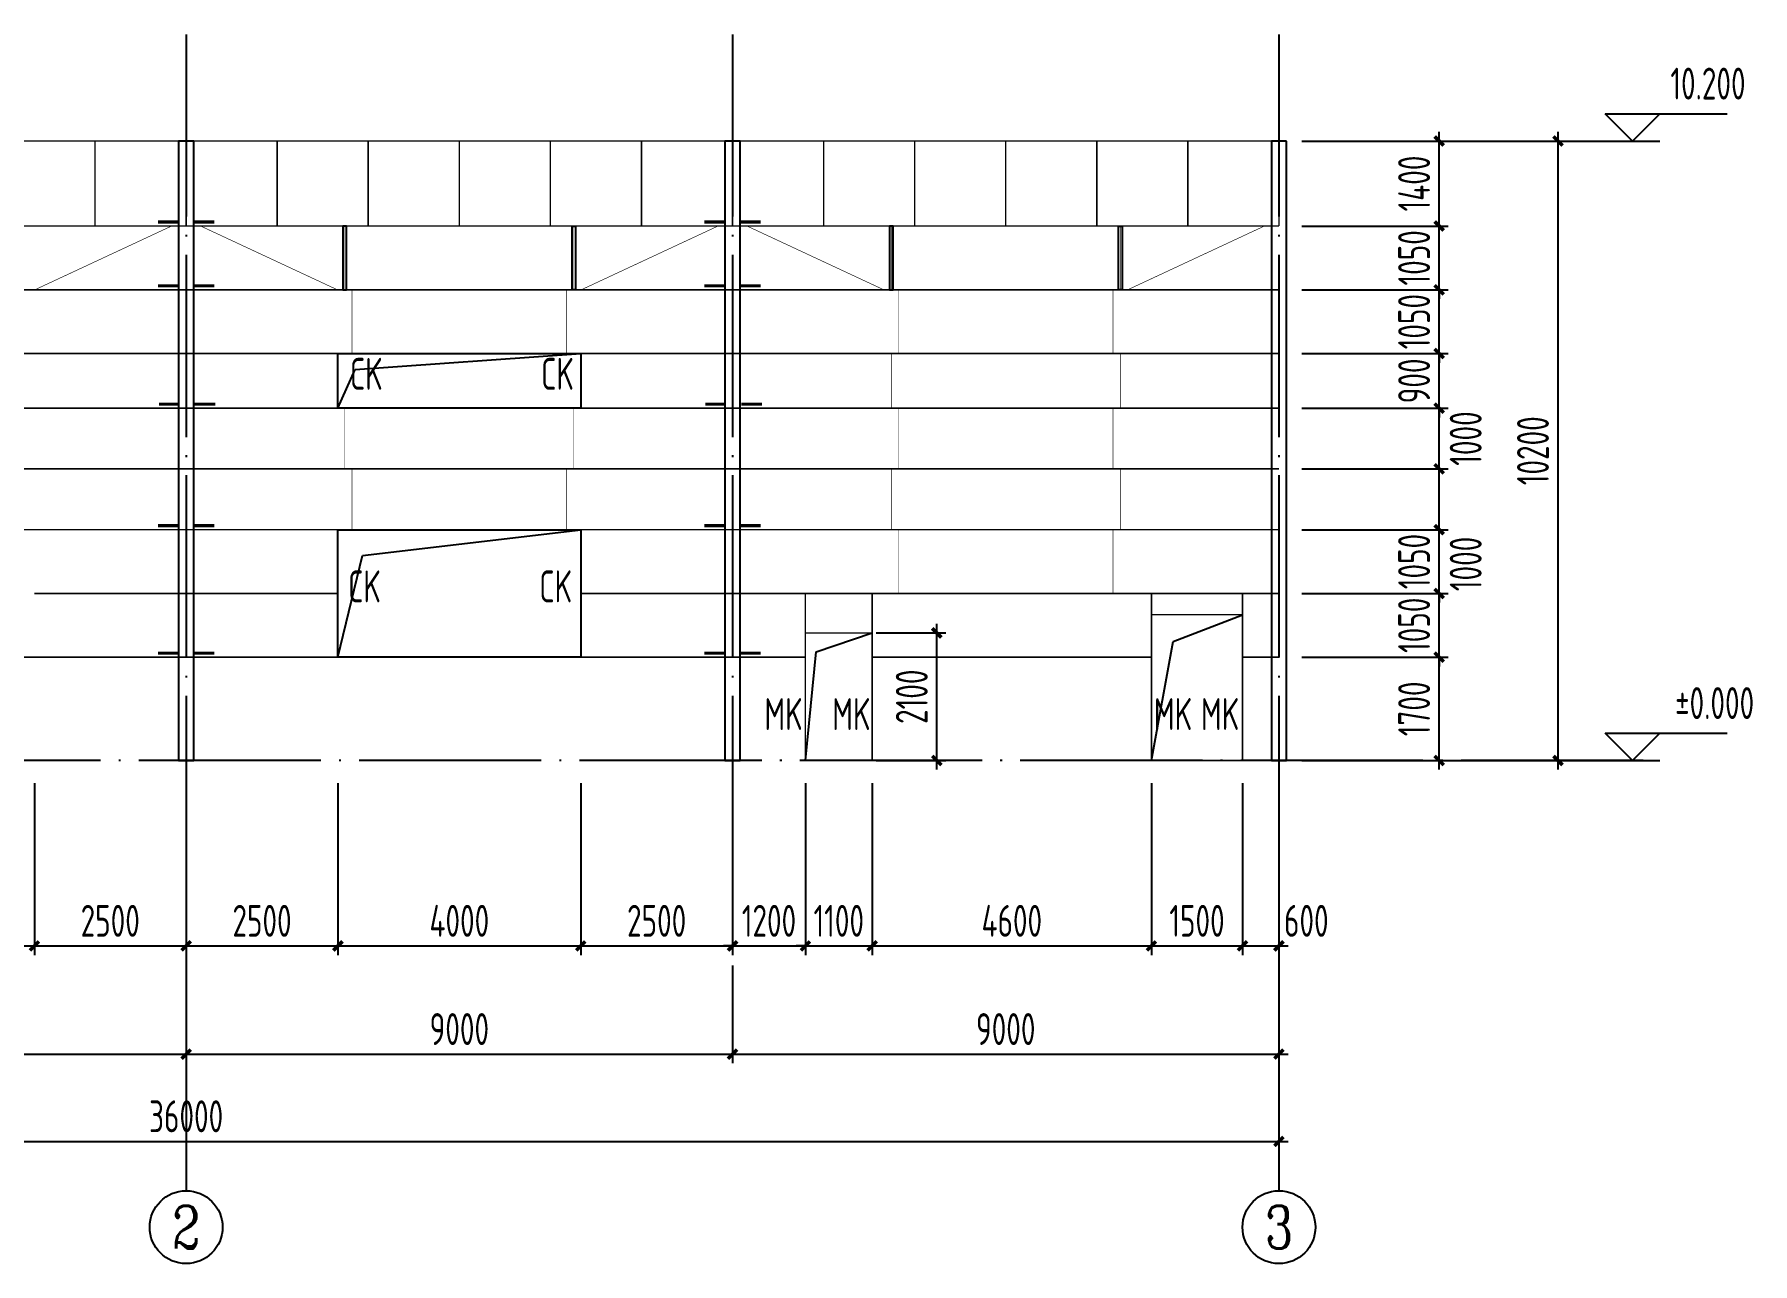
# Model space of a CAD drawing. Extents: x 753177 to 2169292, y -530934 to -273477.
# Drawn here: x 1728818 to 1757120, y -508721 to -488480 of the extents above; entities that cross this region are included whole.
import ezdxf
from ezdxf.enums import TextEntityAlignment as Align

# ---------------------------------------------------------------- set-up
doc = ezdxf.new("R2010")
doc.units = 0
doc.header["$LTSCALE"] = 1500
doc.header["$MEASUREMENT"] = 0
doc.linetypes.add('DOTE', pattern=[2.42, 2, -0.2, 0.02, -0.2])
doc.layers.get('Defpoints').update_dxf_attribs({"color": 252})
for name, color, linetype in [('AXIS', 3, 'Continuous'), ('AXIS_TEXT', 7, 'Continuous'), ('BOLT', 252, 'Continuous'), ('DIM', 3, 'Continuous'), ('THIN', 7, 'Continuous'), ('WINDOW', 4, 'Continuous')]:
    doc.layers.add(name, color=color, linetype=linetype)
doc.styles.add('_TCH_AXIS', font='COMPLEX', dxfattribs={"bigfont": 'GBCBIG'})
doc.styles.add('COMPLEX', font='COMPLEX')
doc.styles.add('TSSD_Dimension', font='Tssdeng.shx', dxfattribs={"width": 0.7, "bigfont": 'hztxt.shx'})
doc.styles.add('TSSD_Label', font='Tssdeng.shx', dxfattribs={"width": 0.7, "bigfont": 'hztxt.shx'})
doc.dimstyles.new('TSSD_150_150', dxfattribs={"dimtxt": 525, "dimasz": 150, "dimexe": 150, "dimexo": 375, "dimgap": 150, "dimtad": 1, "dimdec": 0, "dimzin": 0, "dimdsep": 46, "dimtxsty": 'TSSD_Dimension', "dimblk": 'ARCHTICK', "dimblk1": 'ARCHTICK', "dimblk2": 'ARCHTICK', "dimcen": 0, "dimdle": 150, "dimclrt": 7, "dimadec": 0, "dimazin": 0, "dimtfac": 1, "dimtdec": 0, "dimtix": 1, "dimtmove": 2, "dimatfit": 3, "dimfxl": 0, "dimtolj": 1, "dimtzin": 0, "dimarcsym": 0})

# ---------------------------------------------------------------- blocks, each defined once
blk = doc.blocks.new('_ArchTick')
at = {"color": 0, "linetype": 'ByBlock', "const_width": 0.4}
blk.add_lwpolyline([(-0.5, -0.5), (0.5, 0.5)], dxfattribs=at)
blk = doc.blocks.new('*D1171')
at = {"layer": 'AXIS', "color": 0, "lineweight": -2, "transparency": 16777216}
for p, q in [((1722318, -503811), (1722318, -505421)), ((1731318, -503811), (1731318, -505421)), ((1722168, -505271), (1731468, -505271))]:
    blk.add_line(p, q, dxfattribs=at)
at = {"layer": 'Defpoints', "color": 0, "transparency": 16777216}
for p in [(1722318, -503436), (1731318, -503436), (1731318, -505271)]:
    blk.add_point(p, dxfattribs=at)
at = {"layer": 'AXIS', "color": 0, "lineweight": -2, "transparency": 16777216, "xscale": 150, "yscale": 150, "zscale": 150, "rotation": 180}
blk.add_blockref('_ArchTick', (1722318, -505271), dxfattribs=at)
at = {"layer": 'AXIS', "color": 0, "lineweight": -2, "transparency": 16777216, "xscale": 150, "yscale": 150, "zscale": 150}
blk.add_blockref('_ArchTick', (1731318, -505271), dxfattribs=at)
at = {"layer": 'AXIS', "color": 7, "transparency": 16777216, "insert": (1726818, -504858), "char_height": 525, "attachment_point": 5, "style": 'TSSD_Dimension'}
blk.add_mtext('\\A1;9000', dxfattribs=at)
blk = doc.blocks.new('*D1172')
at = {"layer": 'AXIS', "color": 0, "lineweight": -2, "transparency": 16777216}
for p, q in [((1731318, -503811), (1731318, -505421)), ((1740318, -503811), (1740318, -505421)), ((1731168, -505271), (1740468, -505271))]:
    blk.add_line(p, q, dxfattribs=at)
at = {"layer": 'Defpoints', "color": 0, "transparency": 16777216}
for p in [(1731318, -503436), (1740318, -503436), (1740318, -505271)]:
    blk.add_point(p, dxfattribs=at)
at = {"layer": 'AXIS', "color": 0, "lineweight": -2, "transparency": 16777216, "xscale": 150, "yscale": 150, "zscale": 150, "rotation": 180}
blk.add_blockref('_ArchTick', (1731318, -505271), dxfattribs=at)
at = {"layer": 'AXIS', "color": 0, "lineweight": -2, "transparency": 16777216, "xscale": 150, "yscale": 150, "zscale": 150}
blk.add_blockref('_ArchTick', (1740318, -505271), dxfattribs=at)
at = {"layer": 'AXIS', "color": 7, "transparency": 16777216, "insert": (1735818, -504858), "char_height": 525, "attachment_point": 5, "style": 'TSSD_Dimension'}
blk.add_mtext('\\A1;9000', dxfattribs=at)
blk = doc.blocks.new('_AXISO')
blk.add_circle((0, 0), 0.5)
at = {"layer": 'AXIS_TEXT', "style": 'COMPLEX', "width": 1.041667}
blk.add_attdef('A', text='', height=0.56, dxfattribs=at).set_placement((-0.25, -0.28), (0.25, -0.28), align=Align.FIT)
blk = doc.blocks.new('*D1173')
at = {"layer": 'Defpoints', "color": 0, "transparency": 16777216}
for p in [(1713318, -504240), (1749318, -504240), (1749318, -506708)]:
    blk.add_point(p, dxfattribs=at)
at = {"layer": 'DIM', "color": 0, "lineweight": -2, "transparency": 16777216}
for p, q in [((1713318, -504615), (1713318, -506858)), ((1749318, -504615), (1749318, -506858)), ((1713168, -506708), (1749468, -506708))]:
    blk.add_line(p, q, dxfattribs=at)
at = {"layer": 'DIM', "color": 0, "lineweight": -2, "transparency": 16777216, "xscale": 150, "yscale": 150, "zscale": 150, "rotation": 180}
blk.add_blockref('_ArchTick', (1713318, -506708), dxfattribs=at)
at = {"layer": 'DIM', "color": 0, "lineweight": -2, "transparency": 16777216, "xscale": 150, "yscale": 150, "zscale": 150}
blk.add_blockref('_ArchTick', (1749318, -506708), dxfattribs=at)
at = {"layer": 'DIM', "color": 7, "transparency": 16777216, "insert": (1731318, -506295), "char_height": 525, "attachment_point": 5, "style": 'TSSD_Dimension'}
blk.add_mtext('\\A1;36000', dxfattribs=at)
blk = doc.blocks.new('*D1175')
at = {"layer": 'AXIS', "color": 0, "lineweight": -2, "transparency": 16777216}
for p, q in [((1740318, -503811), (1740318, -505421)), ((1749318, -503811), (1749318, -505421)), ((1740168, -505271), (1749468, -505271))]:
    blk.add_line(p, q, dxfattribs=at)
at = {"layer": 'Defpoints', "color": 0, "transparency": 16777216}
for p in [(1740318, -503436), (1749318, -503436), (1749318, -505271)]:
    blk.add_point(p, dxfattribs=at)
at = {"layer": 'AXIS', "color": 0, "lineweight": -2, "transparency": 16777216, "xscale": 150, "yscale": 150, "zscale": 150, "rotation": 180}
blk.add_blockref('_ArchTick', (1740318, -505271), dxfattribs=at)
at = {"layer": 'AXIS', "color": 0, "lineweight": -2, "transparency": 16777216, "xscale": 150, "yscale": 150, "zscale": 150}
blk.add_blockref('_ArchTick', (1749318, -505271), dxfattribs=at)
at = {"layer": 'AXIS', "color": 7, "transparency": 16777216, "insert": (1744818, -504858), "char_height": 525, "attachment_point": 5, "style": 'TSSD_Dimension'}
blk.add_mtext('\\A1;9000', dxfattribs=at)
blk = doc.blocks.new('*D1197')
at = {"layer": 'Defpoints', "color": 0, "transparency": 16777216}
for p in [(1724818, -500436), (1728818, -500436), (1728818, -503489)]:
    blk.add_point(p, dxfattribs=at)
at = {"layer": 'DIM', "color": 0, "lineweight": -2, "transparency": 16777216}
for p, q in [((1724818, -500811), (1724818, -503639)), ((1728818, -500811), (1728818, -503639)), ((1724668, -503489), (1728968, -503489))]:
    blk.add_line(p, q, dxfattribs=at)
at = {"layer": 'DIM', "color": 0, "lineweight": -2, "transparency": 16777216, "xscale": 150, "yscale": 150, "zscale": 150, "rotation": 180}
blk.add_blockref('_ArchTick', (1724818, -503489), dxfattribs=at)
at = {"layer": 'DIM', "color": 0, "lineweight": -2, "transparency": 16777216, "xscale": 150, "yscale": 150, "zscale": 150}
blk.add_blockref('_ArchTick', (1728818, -503489), dxfattribs=at)
at = {"layer": 'DIM', "color": 7, "transparency": 16777216, "insert": (1726818, -503076), "char_height": 525, "attachment_point": 5, "style": 'TSSD_Dimension'}
blk.add_mtext('\\A1;4000', dxfattribs=at)
blk = doc.blocks.new('*D1198')
at = {"layer": 'Defpoints', "color": 0, "transparency": 16777216}
for p in [(1728818, -500436), (1731318, -500436), (1731318, -503489)]:
    blk.add_point(p, dxfattribs=at)
at = {"layer": 'DIM', "color": 0, "lineweight": -2, "transparency": 16777216}
for p, q in [((1728818, -500811), (1728818, -503639)), ((1731318, -500811), (1731318, -503639)), ((1728668, -503489), (1731468, -503489))]:
    blk.add_line(p, q, dxfattribs=at)
at = {"layer": 'DIM', "color": 0, "lineweight": -2, "transparency": 16777216, "xscale": 150, "yscale": 150, "zscale": 150, "rotation": 180}
blk.add_blockref('_ArchTick', (1728818, -503489), dxfattribs=at)
at = {"layer": 'DIM', "color": 0, "lineweight": -2, "transparency": 16777216, "xscale": 150, "yscale": 150, "zscale": 150}
blk.add_blockref('_ArchTick', (1731318, -503489), dxfattribs=at)
at = {"layer": 'DIM', "color": 7, "transparency": 16777216, "insert": (1730068, -503076), "char_height": 525, "attachment_point": 5, "style": 'TSSD_Dimension'}
blk.add_mtext('\\A1;2500', dxfattribs=at)
blk = doc.blocks.new('*D1199')
at = {"layer": 'Defpoints', "color": 0, "transparency": 16777216}
for p in [(1731318, -500436), (1733818, -500436), (1733818, -503489)]:
    blk.add_point(p, dxfattribs=at)
at = {"layer": 'DIM', "color": 0, "lineweight": -2, "transparency": 16777216}
for p, q in [((1731318, -500811), (1731318, -503639)), ((1733818, -500811), (1733818, -503639)), ((1731168, -503489), (1733968, -503489))]:
    blk.add_line(p, q, dxfattribs=at)
at = {"layer": 'DIM', "color": 0, "lineweight": -2, "transparency": 16777216, "xscale": 150, "yscale": 150, "zscale": 150, "rotation": 180}
blk.add_blockref('_ArchTick', (1731318, -503489), dxfattribs=at)
at = {"layer": 'DIM', "color": 0, "lineweight": -2, "transparency": 16777216, "xscale": 150, "yscale": 150, "zscale": 150}
blk.add_blockref('_ArchTick', (1733818, -503489), dxfattribs=at)
at = {"layer": 'DIM', "color": 7, "transparency": 16777216, "insert": (1732568, -503076), "char_height": 525, "attachment_point": 5, "style": 'TSSD_Dimension'}
blk.add_mtext('\\A1;2500', dxfattribs=at)
blk = doc.blocks.new('*D1200')
at = {"layer": 'Defpoints', "color": 0, "transparency": 16777216}
for p in [(1733818, -500436), (1737818, -500436), (1737818, -503489)]:
    blk.add_point(p, dxfattribs=at)
at = {"layer": 'DIM', "color": 0, "lineweight": -2, "transparency": 16777216}
for p, q in [((1733818, -500811), (1733818, -503639)), ((1737818, -500811), (1737818, -503639)), ((1733668, -503489), (1737968, -503489))]:
    blk.add_line(p, q, dxfattribs=at)
at = {"layer": 'DIM', "color": 0, "lineweight": -2, "transparency": 16777216, "xscale": 150, "yscale": 150, "zscale": 150, "rotation": 180}
blk.add_blockref('_ArchTick', (1733818, -503489), dxfattribs=at)
at = {"layer": 'DIM', "color": 0, "lineweight": -2, "transparency": 16777216, "xscale": 150, "yscale": 150, "zscale": 150}
blk.add_blockref('_ArchTick', (1737818, -503489), dxfattribs=at)
at = {"layer": 'DIM', "color": 7, "transparency": 16777216, "insert": (1735818, -503076), "char_height": 525, "attachment_point": 5, "style": 'TSSD_Dimension'}
blk.add_mtext('\\A1;4000', dxfattribs=at)
blk = doc.blocks.new('*D1201')
at = {"layer": 'Defpoints', "color": 0, "transparency": 16777216}
for p in [(1737818, -500436), (1740318, -500436), (1740318, -503489)]:
    blk.add_point(p, dxfattribs=at)
at = {"layer": 'DIM', "color": 0, "lineweight": -2, "transparency": 16777216}
for p, q in [((1737818, -500811), (1737818, -503639)), ((1740318, -500811), (1740318, -503639)), ((1737668, -503489), (1740468, -503489))]:
    blk.add_line(p, q, dxfattribs=at)
at = {"layer": 'DIM', "color": 0, "lineweight": -2, "transparency": 16777216, "xscale": 150, "yscale": 150, "zscale": 150, "rotation": 180}
blk.add_blockref('_ArchTick', (1737818, -503489), dxfattribs=at)
at = {"layer": 'DIM', "color": 0, "lineweight": -2, "transparency": 16777216, "xscale": 150, "yscale": 150, "zscale": 150}
blk.add_blockref('_ArchTick', (1740318, -503489), dxfattribs=at)
at = {"layer": 'DIM', "color": 7, "transparency": 16777216, "insert": (1739068, -503076), "char_height": 525, "attachment_point": 5, "style": 'TSSD_Dimension'}
blk.add_mtext('\\A1;2500', dxfattribs=at)
blk = doc.blocks.new('*D1202')
at = {"layer": 'Defpoints', "color": 0, "transparency": 16777216}
for p in [(1740318, -500436), (1741518, -500436), (1741518, -503489)]:
    blk.add_point(p, dxfattribs=at)
at = {"layer": 'DIM', "color": 0, "lineweight": -2, "transparency": 16777216}
for p, q in [((1740318, -500811), (1740318, -503639)), ((1741518, -500811), (1741518, -503639)), ((1740318, -503489), (1740168, -503489)), ((1740318, -503489), (1741518, -503489)), ((1741518, -503489), (1741668, -503489))]:
    blk.add_line(p, q, dxfattribs=at)
at = {"layer": 'DIM', "color": 0, "lineweight": -2, "transparency": 16777216, "xscale": 150, "yscale": 150, "zscale": 150}
blk.add_blockref('_ArchTick', (1740318, -503489), dxfattribs=at)
at = {"layer": 'DIM', "color": 0, "lineweight": -2, "transparency": 16777216, "xscale": 150, "yscale": 150, "zscale": 150, "rotation": 180}
blk.add_blockref('_ArchTick', (1741518, -503489), dxfattribs=at)
at = {"layer": 'DIM', "color": 7, "transparency": 16777216, "insert": (1740918, -503076), "char_height": 525, "attachment_point": 5, "style": 'TSSD_Dimension'}
blk.add_mtext('\\A1;1200', dxfattribs=at)
blk = doc.blocks.new('*D1203')
at = {"layer": 'Defpoints', "color": 0, "transparency": 16777216}
for p in [(1741518, -500436), (1742618, -500436), (1742618, -503489)]:
    blk.add_point(p, dxfattribs=at)
at = {"layer": 'DIM', "color": 0, "lineweight": -2, "transparency": 16777216}
for p, q in [((1741518, -500811), (1741518, -503639)), ((1742618, -500811), (1742618, -503639)), ((1741518, -503489), (1741368, -503489)), ((1741518, -503489), (1742618, -503489)), ((1742618, -503489), (1742768, -503489))]:
    blk.add_line(p, q, dxfattribs=at)
at = {"layer": 'DIM', "color": 0, "lineweight": -2, "transparency": 16777216, "xscale": 150, "yscale": 150, "zscale": 150}
blk.add_blockref('_ArchTick', (1741518, -503489), dxfattribs=at)
at = {"layer": 'DIM', "color": 0, "lineweight": -2, "transparency": 16777216, "xscale": 150, "yscale": 150, "zscale": 150, "rotation": 180}
blk.add_blockref('_ArchTick', (1742618, -503489), dxfattribs=at)
at = {"layer": 'DIM', "color": 7, "transparency": 16777216, "insert": (1742068, -503076), "char_height": 525, "attachment_point": 5, "style": 'TSSD_Dimension'}
blk.add_mtext('\\A1;1100', dxfattribs=at)
blk = doc.blocks.new('*D1204')
at = {"layer": 'Defpoints', "color": 0, "transparency": 16777216}
for p in [(1742618, -500436), (1747218, -500436), (1747218, -503489)]:
    blk.add_point(p, dxfattribs=at)
at = {"layer": 'DIM', "color": 0, "lineweight": -2, "transparency": 16777216}
for p, q in [((1742618, -500811), (1742618, -503639)), ((1747218, -500811), (1747218, -503639)), ((1742468, -503489), (1747368, -503489))]:
    blk.add_line(p, q, dxfattribs=at)
at = {"layer": 'DIM', "color": 0, "lineweight": -2, "transparency": 16777216, "xscale": 150, "yscale": 150, "zscale": 150, "rotation": 180}
blk.add_blockref('_ArchTick', (1742618, -503489), dxfattribs=at)
at = {"layer": 'DIM', "color": 0, "lineweight": -2, "transparency": 16777216, "xscale": 150, "yscale": 150, "zscale": 150}
blk.add_blockref('_ArchTick', (1747218, -503489), dxfattribs=at)
at = {"layer": 'DIM', "color": 7, "transparency": 16777216, "insert": (1744918, -503076), "char_height": 525, "attachment_point": 5, "style": 'TSSD_Dimension'}
blk.add_mtext('\\A1;4600', dxfattribs=at)
blk = doc.blocks.new('*D1205')
at = {"layer": 'Defpoints', "color": 0, "transparency": 16777216}
for p in [(1747218, -500436), (1748718, -500436), (1748718, -503489)]:
    blk.add_point(p, dxfattribs=at)
at = {"layer": 'DIM', "color": 0, "lineweight": -2, "transparency": 16777216}
for p, q in [((1747218, -500811), (1747218, -503639)), ((1748718, -500811), (1748718, -503639)), ((1747068, -503489), (1748868, -503489))]:
    blk.add_line(p, q, dxfattribs=at)
at = {"layer": 'DIM', "color": 0, "lineweight": -2, "transparency": 16777216, "xscale": 150, "yscale": 150, "zscale": 150, "rotation": 180}
blk.add_blockref('_ArchTick', (1747218, -503489), dxfattribs=at)
at = {"layer": 'DIM', "color": 0, "lineweight": -2, "transparency": 16777216, "xscale": 150, "yscale": 150, "zscale": 150}
blk.add_blockref('_ArchTick', (1748718, -503489), dxfattribs=at)
at = {"layer": 'DIM', "color": 7, "transparency": 16777216, "insert": (1747968, -503076), "char_height": 525, "attachment_point": 5, "style": 'TSSD_Dimension'}
blk.add_mtext('\\A1;1500', dxfattribs=at)
blk = doc.blocks.new('*D1206')
at = {"layer": 'Defpoints', "color": 0, "transparency": 16777216}
for p in [(1748718, -500436), (1749318, -500436), (1749318, -503489)]:
    blk.add_point(p, dxfattribs=at)
at = {"layer": 'DIM', "color": 0, "lineweight": -2, "transparency": 16777216}
for p, q in [((1748718, -500811), (1748718, -503639)), ((1749318, -500811), (1749318, -503639)), ((1748568, -503489), (1749468, -503489))]:
    blk.add_line(p, q, dxfattribs=at)
at = {"layer": 'DIM', "color": 0, "lineweight": -2, "transparency": 16777216, "xscale": 150, "yscale": 150, "zscale": 150, "rotation": 180}
blk.add_blockref('_ArchTick', (1748718, -503489), dxfattribs=at)
at = {"layer": 'DIM', "color": 0, "lineweight": -2, "transparency": 16777216, "xscale": 150, "yscale": 150, "zscale": 150}
blk.add_blockref('_ArchTick', (1749318, -503489), dxfattribs=at)
at = {"layer": 'DIM', "color": 7, "transparency": 16777216, "insert": (1749769, -503076), "char_height": 525, "attachment_point": 5, "style": 'TSSD_Dimension'}
blk.add_mtext('\\A1;600', dxfattribs=at)
blk = doc.blocks.new('*D1207')
at = {"layer": 'Defpoints', "color": 0, "transparency": 16777216}
for p in [(1742308, -498336), (1743682, -498336), (1742308, -500436)]:
    blk.add_point(p, dxfattribs=at)
at = {"layer": 'DIM', "color": 0, "lineweight": -2, "transparency": 16777216}
for p, q in [((1742683, -498336), (1743832, -498336)), ((1743682, -500586), (1743682, -498186)), ((1742683, -500436), (1743832, -500436))]:
    blk.add_line(p, q, dxfattribs=at)
at = {"layer": 'DIM', "color": 0, "lineweight": -2, "transparency": 16777216, "xscale": 150, "yscale": 150, "zscale": 150}
for p, rotation in [((1743682, -498336), 90), ((1743682, -500436), 270)]:
    blk.add_blockref('_ArchTick', p, dxfattribs=dict(at, rotation=rotation))
at = {"layer": 'DIM', "color": 7, "transparency": 16777216, "insert": (1743270, -499386), "char_height": 525, "attachment_point": 5, "rotation": 90, "style": 'TSSD_Dimension'}
blk.add_mtext('\\A1;2100', dxfattribs=at)
blk = doc.blocks.new('*D1211')
at = {"layer": 'Defpoints', "color": 0, "transparency": 16777216}
for p in [(1749318, -498736), (1751957, -498736), (1749318, -500436)]:
    blk.add_point(p, dxfattribs=at)
at = {"layer": 'DIM', "color": 0, "lineweight": -2, "transparency": 16777216}
for p, q in [((1751957, -500586), (1751957, -498586)), ((1749693, -498736), (1752107, -498736)), ((1749693, -500436), (1752107, -500436))]:
    blk.add_line(p, q, dxfattribs=at)
at = {"layer": 'DIM', "color": 0, "lineweight": -2, "transparency": 16777216, "xscale": 150, "yscale": 150, "zscale": 150}
for p, rotation in [((1751957, -498736), 90), ((1751957, -500436), 270)]:
    blk.add_blockref('_ArchTick', p, dxfattribs=dict(at, rotation=rotation))
at = {"layer": 'DIM', "color": 7, "transparency": 16777216, "insert": (1751544, -499586), "char_height": 525, "attachment_point": 5, "rotation": 90, "style": 'TSSD_Dimension'}
blk.add_mtext('\\A1;1700', dxfattribs=at)
blk = doc.blocks.new('*D1212')
at = {"layer": 'Defpoints', "color": 0, "transparency": 16777216}
for p in [(1749318, -497685), (1751957, -497685), (1749318, -498736)]:
    blk.add_point(p, dxfattribs=at)
at = {"layer": 'DIM', "color": 0, "lineweight": -2, "transparency": 16777216}
for p, q in [((1751957, -497685), (1751957, -497535)), ((1749693, -497685), (1752107, -497685)), ((1751957, -498736), (1751957, -497685)), ((1749693, -498736), (1752107, -498736)), ((1751957, -498736), (1751957, -498886))]:
    blk.add_line(p, q, dxfattribs=at)
at = {"layer": 'DIM', "color": 0, "lineweight": -2, "transparency": 16777216, "xscale": 150, "yscale": 150, "zscale": 150}
for p, rotation in [((1751957, -497685), 270), ((1751957, -498736), 90)]:
    blk.add_blockref('_ArchTick', p, dxfattribs=dict(at, rotation=rotation))
at = {"layer": 'DIM', "color": 7, "transparency": 16777216, "insert": (1751544, -498210), "char_height": 525, "attachment_point": 5, "rotation": 90, "style": 'TSSD_Dimension'}
blk.add_mtext('\\A1;1050', dxfattribs=at)
blk = doc.blocks.new('*D1213')
at = {"layer": 'Defpoints', "color": 0, "transparency": 16777216}
for p in [(1749318, -495635), (1751957, -495635), (1749318, -496636)]:
    blk.add_point(p, dxfattribs=at)
at = {"layer": 'DIM', "color": 0, "lineweight": -2, "transparency": 16777216}
for p, q in [((1751957, -496786), (1751957, -495485)), ((1749693, -495635), (1752107, -495635)), ((1749693, -496636), (1752107, -496636))]:
    blk.add_line(p, q, dxfattribs=at)
at = {"layer": 'DIM', "color": 0, "lineweight": -2, "transparency": 16777216, "xscale": 150, "yscale": 150, "zscale": 150}
for p, rotation in [((1751957, -495635), 90), ((1751957, -496636), 270)]:
    blk.add_blockref('_ArchTick', p, dxfattribs=dict(at, rotation=rotation))
at = {"layer": 'DIM', "color": 7, "transparency": 16777216, "insert": (1752394, -497200), "char_height": 525, "attachment_point": 5, "rotation": 90, "style": 'TSSD_Dimension'}
blk.add_mtext('\\A1;1000', dxfattribs=at)
blk = doc.blocks.new('*D1214')
at = {"layer": 'Defpoints', "color": 0, "transparency": 16777216}
for p in [(1749318, -493736), (1751957, -493736), (1749318, -494636)]:
    blk.add_point(p, dxfattribs=at)
at = {"layer": 'DIM', "color": 0, "lineweight": -2, "transparency": 16777216}
for p, q in [((1751957, -493736), (1751957, -493586)), ((1749693, -493736), (1752107, -493736)), ((1751957, -494636), (1751957, -493736)), ((1749693, -494636), (1752107, -494636)), ((1751957, -494636), (1751957, -494786))]:
    blk.add_line(p, q, dxfattribs=at)
at = {"layer": 'DIM', "color": 0, "lineweight": -2, "transparency": 16777216, "xscale": 150, "yscale": 150, "zscale": 150}
for p, rotation in [((1751957, -493736), 270), ((1751957, -494636), 90)]:
    blk.add_blockref('_ArchTick', p, dxfattribs=dict(at, rotation=rotation))
at = {"layer": 'DIM', "color": 7, "transparency": 16777216, "insert": (1751544, -494186), "char_height": 525, "attachment_point": 5, "rotation": 90, "style": 'TSSD_Dimension'}
blk.add_mtext('\\A1;900', dxfattribs=at)
blk = doc.blocks.new('*D1215')
at = {"layer": 'Defpoints', "color": 0, "transparency": 16777216}
for p in [(1749318, -491636), (1751957, -491636), (1749318, -492685)]:
    blk.add_point(p, dxfattribs=at)
at = {"layer": 'DIM', "color": 0, "lineweight": -2, "transparency": 16777216}
for p, q in [((1751957, -491636), (1751957, -491486)), ((1749693, -491636), (1752107, -491636)), ((1751957, -492685), (1751957, -491636)), ((1749693, -492685), (1752107, -492685)), ((1751957, -492685), (1751957, -492835))]:
    blk.add_line(p, q, dxfattribs=at)
at = {"layer": 'DIM', "color": 0, "lineweight": -2, "transparency": 16777216, "xscale": 150, "yscale": 150, "zscale": 150}
for p, rotation in [((1751957, -491636), 270), ((1751957, -492685), 90)]:
    blk.add_blockref('_ArchTick', p, dxfattribs=dict(at, rotation=rotation))
at = {"layer": 'DIM', "color": 7, "transparency": 16777216, "insert": (1751544, -492160), "char_height": 525, "attachment_point": 5, "rotation": 90, "style": 'TSSD_Dimension'}
blk.add_mtext('\\A1;1050', dxfattribs=at)
blk = doc.blocks.new('*D1216')
at = {"layer": 'Defpoints', "color": 0, "transparency": 16777216}
for p in [(1749318, -490236), (1751957, -490236), (1749318, -491636)]:
    blk.add_point(p, dxfattribs=at)
at = {"layer": 'DIM', "color": 0, "lineweight": -2, "transparency": 16777216}
for p, q in [((1751957, -491786), (1751957, -490086)), ((1749693, -490236), (1752107, -490236)), ((1749693, -491636), (1752107, -491636))]:
    blk.add_line(p, q, dxfattribs=at)
at = {"layer": 'DIM', "color": 0, "lineweight": -2, "transparency": 16777216, "xscale": 150, "yscale": 150, "zscale": 150}
for p, rotation in [((1751957, -490236), 90), ((1751957, -491636), 270)]:
    blk.add_blockref('_ArchTick', p, dxfattribs=dict(at, rotation=rotation))
at = {"layer": 'DIM', "color": 7, "transparency": 16777216, "insert": (1751544, -490936), "char_height": 525, "attachment_point": 5, "rotation": 90, "style": 'TSSD_Dimension'}
blk.add_mtext('\\A1;1400', dxfattribs=at)
blk = doc.blocks.new('*D1217')
at = {"layer": 'Defpoints', "color": 0, "transparency": 16777216}
for p in [(1749318, -492685), (1751957, -492685), (1749318, -493736)]:
    blk.add_point(p, dxfattribs=at)
at = {"layer": 'DIM', "color": 0, "lineweight": -2, "transparency": 16777216}
for p, q in [((1749693, -492685), (1752107, -492685)), ((1751957, -492685), (1751957, -492535)), ((1751957, -493736), (1751957, -492685)), ((1749693, -493736), (1752107, -493736)), ((1751957, -493736), (1751957, -493886))]:
    blk.add_line(p, q, dxfattribs=at)
at = {"layer": 'DIM', "color": 0, "lineweight": -2, "transparency": 16777216, "xscale": 150, "yscale": 150, "zscale": 150}
for p, rotation in [((1751957, -492685), 270), ((1751957, -493736), 90)]:
    blk.add_blockref('_ArchTick', p, dxfattribs=dict(at, rotation=rotation))
at = {"layer": 'DIM', "color": 7, "transparency": 16777216, "insert": (1751544, -493210), "char_height": 525, "attachment_point": 5, "rotation": 90, "style": 'TSSD_Dimension'}
blk.add_mtext('\\A1;1050', dxfattribs=at)
blk = doc.blocks.new('*D1218')
at = {"layer": 'Defpoints', "color": 0, "transparency": 16777216}
for p in [(1749318, -494636), (1751957, -494636), (1749318, -495635)]:
    blk.add_point(p, dxfattribs=at)
at = {"layer": 'DIM', "color": 0, "lineweight": -2, "transparency": 16777216}
for p, q in [((1749693, -494636), (1752107, -494636)), ((1751957, -495785), (1751957, -494486)), ((1749693, -495635), (1752107, -495635))]:
    blk.add_line(p, q, dxfattribs=at)
at = {"layer": 'DIM', "color": 0, "lineweight": -2, "transparency": 16777216, "xscale": 150, "yscale": 150, "zscale": 150}
for p, rotation in [((1751957, -494636), 90), ((1751957, -495635), 270)]:
    blk.add_blockref('_ArchTick', p, dxfattribs=dict(at, rotation=rotation))
at = {"layer": 'DIM', "color": 7, "transparency": 16777216, "insert": (1752394, -495135), "char_height": 525, "attachment_point": 5, "rotation": 90, "style": 'TSSD_Dimension'}
blk.add_mtext('\\A1;1000', dxfattribs=at)
blk = doc.blocks.new('*D1210')
at = {"layer": 'Defpoints', "color": 0, "transparency": 16777216}
for p in [(1749318, -496636), (1751957, -496636), (1749318, -497685)]:
    blk.add_point(p, dxfattribs=at)
at = {"layer": 'DIM', "color": 0, "lineweight": -2, "transparency": 16777216}
for p, q in [((1749693, -496636), (1752107, -496636)), ((1751957, -496636), (1751957, -496486)), ((1751957, -497685), (1751957, -496636)), ((1749693, -497685), (1752107, -497685)), ((1751957, -497685), (1751957, -497835))]:
    blk.add_line(p, q, dxfattribs=at)
at = {"layer": 'DIM', "color": 0, "lineweight": -2, "transparency": 16777216, "xscale": 150, "yscale": 150, "zscale": 150}
for p, rotation in [((1751957, -496636), 270), ((1751957, -497685), 90)]:
    blk.add_blockref('_ArchTick', p, dxfattribs=dict(at, rotation=rotation))
at = {"layer": 'DIM', "color": 7, "transparency": 16777216, "insert": (1751544, -497160), "char_height": 525, "attachment_point": 5, "rotation": 90, "style": 'TSSD_Dimension'}
blk.add_mtext('\\A1;1050', dxfattribs=at)
blk = doc.blocks.new('*D1219')
at = {"layer": 'Defpoints', "color": 0, "transparency": 16777216}
for p in [(1749693, -490236), (1753915, -490236), (1749693, -500436)]:
    blk.add_point(p, dxfattribs=at)
at = {"layer": 'DIM', "color": 0, "lineweight": -2, "transparency": 16777216}
for p, q in [((1753915, -500586), (1753915, -490086)), ((1750068, -490236), (1754065, -490236)), ((1750068, -500436), (1754065, -500436))]:
    blk.add_line(p, q, dxfattribs=at)
at = {"layer": 'DIM', "color": 0, "lineweight": -2, "transparency": 16777216, "xscale": 150, "yscale": 150, "zscale": 150}
for p, rotation in [((1753915, -490236), 90), ((1753915, -500436), 270)]:
    blk.add_blockref('_ArchTick', p, dxfattribs=dict(at, rotation=rotation))
at = {"layer": 'DIM', "color": 7, "transparency": 16777216, "insert": (1753502, -495336), "char_height": 525, "attachment_point": 5, "rotation": 90, "style": 'TSSD_Dimension'}
blk.add_mtext('\\A1;10200', dxfattribs=at)

msp = doc.modelspace()

# ---------------------------------------------------------------- linework, layer by layer
at = {"color": 2, "linetype": 'ByBlock'}
for p, q in [((1747574.3, -498479.3), (1748718.3, -498035.7)), ((1741694.3, -498649.1), (1742617.8, -498335.7)), ((1741517.8, -500435.7), (1741694.3, -498649.1)), ((1747218.3, -500435.7), (1747574.3, -498479.3))]:
    msp.add_line(p, q, dxfattribs=at)
for points, const_width in [([(1713317.8, -490235.7), (1749317.8, -490235.7)], 25), ([(1713317.8, -491635.7), (1749317.8, -491635.7)], 25), ([(1731078.8, -491635.7), (1728823.8, -492686.7)], 10), ([(1731556.8, -491635.7), (1733811.8, -492686.7)], 10), ([(1733931.8, -491635.7), (1733931.8, -492686.7)], 10), ([(1737703.8, -491635.7), (1737703.8, -492686.7)], 10), ([(1740078.8, -491635.7), (1737823.8, -492686.7)], 10), ([(1740556.8, -491635.7), (1742811.8, -492686.7)], 10), ([(1742931.8, -491635.7), (1742931.8, -492686.7)], 10), ([(1746703.8, -491635.7), (1746703.8, -492686.7)], 10), ([(1749078.8, -491635.7), (1746823.8, -492686.7)], 10), ([(1713317.8, -492685.2), (1749317.8, -492685.2)], 25), ([(1734051.8, -492686.7), (1734051.8, -493735.7)], 10), ([(1737583.8, -492686.7), (1737583.8, -493735.7)], 10), ([(1743051.8, -492686.7), (1743051.8, -493735.7)], 10), ([(1746583.8, -492686.7), (1746583.8, -493735.7)], 10), ([(1713317.8, -493735.7), (1749317.8, -493735.7)], 25), ([(1742931.8, -493735.7), (1742931.8, -494635.7)], 10), ([(1746703.8, -493735.7), (1746703.8, -494635.7)], 10), ([(1713317.8, -494635.7), (1749317.8, -494635.7)], 25), ([(1733931.8, -494635.7), (1733931.8, -495635.2)], 10), ([(1737703.8, -494635.7), (1737703.8, -495635.2)], 10), ([(1743051.8, -494635.7), (1743051.8, -495635.2)], 10), ([(1746583.8, -494635.7), (1746583.8, -495635.2)], 10), ([(1713317.8, -495635.2), (1749317.8, -495635.2)], 25), ([(1734051.8, -495635.2), (1734051.8, -496635.7)], 10), ([(1737583.8, -495635.2), (1737583.8, -496635.7)], 10), ([(1742931.8, -495635.2), (1742931.8, -496635.7)], 10), ([(1746703.8, -495635.2), (1746703.8, -496635.7)], 10), ([(1713317.8, -496635.7), (1749317.8, -496635.7)], 25), ([(1743051.8, -496635.7), (1743051.8, -497685.2)], 10), ([(1746583.8, -496635.7), (1746583.8, -497685.2)], 10), ([(1728817.8, -497685.2), (1733817.8, -497685.2)], 25), ([(1737817.8, -497685.2), (1749317.8, -497685.2)], 25), ([(1741517.8, -498335.7), (1741517.8, -497685.2)], 25), ([(1742617.8, -498335.7), (1742617.8, -497685.2)], 25), ([(1713317.8, -498735.7), (1741517.8, -498735.7)], 25), ([(1742617.8, -498735.7), (1747218.3, -498735.7)], 25), ([(1748718.3, -498735.7), (1749317.8, -498735.7)], 25)]:
    msp.add_lwpolyline(points, dxfattribs=dict(at, const_width=const_width))
at = {"color": 4, "linetype": 'ByBlock'}
for points in [[(1731442.8, -490235.7), (1731192.8, -490235.7), (1731192.8, -500435.7), (1731442.8, -500435.7)], [(1740442.8, -490235.7), (1740192.8, -490235.7), (1740192.8, -500435.7), (1740442.8, -500435.7)], [(1749442.8, -490235.7), (1749192.8, -490235.7), (1749192.8, -500435.7), (1749442.8, -500435.7)]]:
    msp.add_lwpolyline(points, close=True, dxfattribs=at)
at = {"color": 2, "linetype": 'ByBlock'}
for points in [[(1733961.8, -492686.7), (1733961.8, -491635.7), (1733901.8, -491635.7), (1733901.8, -492686.7)], [(1737673.8, -492686.7), (1737673.8, -491635.7), (1737733.8, -491635.7), (1737733.8, -492686.7)], [(1742961.8, -492686.7), (1742961.8, -491635.7), (1742901.8, -491635.7), (1742901.8, -492686.7)], [(1746673.8, -492686.7), (1746673.8, -491635.7), (1746733.8, -491635.7), (1746733.8, -492686.7)]]:
    msp.add_lwpolyline(points, close=True, dxfattribs=at)
at = {"color": 2, "linetype": 'ByBlock', "const_width": 25}
for points in [[(1747218.3, -498035.7), (1748718.3, -498035.7), (1748718.3, -500435.7), (1747218.3, -500435.7)], [(1741517.8, -498335.7), (1742617.8, -498335.7), (1742617.8, -500435.7), (1741517.8, -500435.7)]]:
    msp.add_lwpolyline(points, close=True, dxfattribs=at)
at = {"layer": 'AXIS', "color": 252, "linetype": 'DOTE'}
for p, q in [((1731317.8, -488480), (1731317.8, -503435.7)), ((1740317.8, -488480), (1740317.8, -503435.7)), ((1749317.8, -488480), (1749317.8, -503435.7)), ((1755317.8, -500435.7), (1707317.8, -500435.7))]:
    msp.add_line(p, q, dxfattribs=at)
at = {"layer": 'AXIS'}
for p, q in [((1731317.8, -503435.7), (1731317.8, -507520.5)), ((1749317.8, -503435.7), (1749317.8, -507520.5))]:
    msp.add_line(p, q, dxfattribs=at)
at = {"layer": 'BOLT', "color": 2}
for p, q in [((1734100, -493996.9), (1737817.8, -493735.7)), ((1733817.8, -494635.7), (1734100, -493996.9)), ((1734224.8, -497059.4), (1737817.8, -496635.7)), ((1733817.8, -498735.7), (1734224.8, -497059.4))]:
    msp.add_line(p, q, dxfattribs=at)
at = {"layer": 'BOLT', "color": 2, "const_width": 25}
for points in [[(1729817.8, -491635.7), (1729817.8, -490235.7)], [(1731317.8, -491635.7), (1731317.8, -490235.7)], [(1731317.8, -491635.7), (1731317.8, -490235.7)], [(1732817.8, -491635.7), (1732817.8, -490235.7)], [(1734317.8, -491635.7), (1734317.8, -490235.7)], [(1735817.8, -491635.7), (1735817.8, -490235.7)], [(1737317.8, -491635.7), (1737317.8, -490235.7)], [(1738817.8, -491635.7), (1738817.8, -490235.7)], [(1740317.8, -491635.7), (1740317.8, -490235.7)], [(1740317.8, -491635.7), (1740317.8, -490235.7)], [(1741817.8, -491635.7), (1741817.8, -490235.7)], [(1743317.8, -491635.7), (1743317.8, -490235.7)], [(1744817.8, -491635.7), (1744817.8, -490235.7)], [(1746317.8, -491635.7), (1746317.8, -490235.7)], [(1747817.8, -491635.7), (1747817.8, -490235.7)], [(1749317.8, -491635.7), (1749317.8, -490235.7)]]:
    msp.add_lwpolyline(points, dxfattribs=at)
at = {"layer": 'BOLT', "color": 2}
for points in [[(1733817.8, -493735.7), (1737817.8, -493735.7), (1737817.8, -494635.7), (1733817.8, -494635.7)], [(1737817.8, -498735.7), (1733817.8, -498735.7), (1733817.8, -496635.7), (1737817.8, -496635.7)]]:
    msp.add_lwpolyline(points, close=True, dxfattribs=at)
at = {"layer": 'BOLT', "const_width": 25}
for points in [[(1747218.3, -498035.7), (1747218.3, -497685.2)], [(1748718.3, -498035.7), (1748718.3, -497685.2)]]:
    msp.add_lwpolyline(points, dxfattribs=at)
at = {"layer": 'THIN'}
for p, q in [((1755140.5, -490235.7), (1754690.5, -489785.7)), ((1754690.5, -489785.7), (1755590.5, -489785.7)), ((1755140.5, -490235.7), (1755590.5, -489785.7)), ((1755590.5, -489785.7), (1756701.1, -489785.7)), ((1754064.6, -490235.7), (1755590.5, -490235.7)), ((1755140.5, -500435.7), (1754690.5, -499985.7)), ((1754690.5, -499985.7), (1755590.5, -499985.7)), ((1755140.5, -500435.7), (1755590.5, -499985.7)), ((1755590.5, -499985.7), (1756701.1, -499985.7)), ((1754064.6, -500435.7), (1755590.5, -500435.7))]:
    msp.add_line(p, q, dxfattribs=at)
at = {"layer": 'WINDOW', "linetype": 'ByBlock', "const_width": 50}
for points in [[(1730852.4, -491569.6), (1731192.3, -491569.6)], [(1731442.3, -491569.4), (1731782.1, -491569.4)], [(1739852.4, -491569.6), (1740192.3, -491569.6)], [(1740442.3, -491569.4), (1740782.1, -491569.4)], [(1730852.4, -492619.6), (1731192.3, -492619.6)], [(1731442.3, -492619.4), (1731782.1, -492619.4)], [(1739852.4, -492619.6), (1740192.3, -492619.6)], [(1740442.3, -492619.4), (1740782.1, -492619.4)], [(1730871.4, -494569.6), (1731211.2, -494569.6)], [(1731461.2, -494569.4), (1731801.1, -494569.4)], [(1739871.4, -494569.6), (1740211.2, -494569.6)], [(1740461.2, -494569.4), (1740801.1, -494569.4)], [(1730852.4, -496569.6), (1731192.3, -496569.6)], [(1731442.3, -496569.4), (1731782.1, -496569.4)], [(1739852.4, -496569.6), (1740192.3, -496569.6)], [(1740442.3, -496569.4), (1740782.1, -496569.4)], [(1730852.4, -498669.6), (1731192.3, -498669.6)], [(1731442.3, -498669.4), (1731782.1, -498669.4)], [(1739852.4, -498669.6), (1740192.3, -498669.6)], [(1740442.3, -498669.4), (1740782.1, -498669.4)]]:
    msp.add_lwpolyline(points, dxfattribs=at)

# ---------------------------------------------------------------- block references
at = {"layer": 'AXIS'}
ref = msp.add_blockref('_AXISO', (1731317.8, -508120.5), dxfattribs=dict(at, xscale=1200, yscale=1200, zscale=1200))
ref.add_attrib('A', '2', dxfattribs={"layer": 'AXIS_TEXT', "height": 698.9, "style": '_TCH_AXIS'}).set_placement((1731084.8, -508470), (1731550.7, -508470), align=Align.FIT)
ref = msp.add_blockref('_AXISO', (1749317.8, -508120.5), dxfattribs=dict(at, xscale=1200, yscale=1200, zscale=1200))
ref.add_attrib('A', '3', dxfattribs={"layer": 'AXIS_TEXT', "height": 698.9, "style": '_TCH_AXIS'}).set_placement((1749084.8, -508470), (1749550.7, -508470), align=Align.FIT)

# ---------------------------------------------------------------- texts
at = {"layer": 'THIN', "style": 'TSSD_Label', "width": 0.7}
for s, p in [('10.200', (1757003.9, -489710.7)), ('CK', (1734556.5, -494489.6)), ('CK', (1737705.9, -494489.6)), ('CK', (1734526.5, -497989.6)), ('CK', (1737675.9, -497989.6)), ('%%P0.000', (1757145.3, -499910.7)), ('MK', (1741473.2, -500091.6)), ('MK', (1742591.4, -500091.6)), ('MK', (1747889.2, -500091.6)), ('MK', (1748664.6, -500091.6))]:
    msp.add_text(s, height=525, dxfattribs=at).set_placement(p, align=Align.BOTTOM_RIGHT)

# ---------------------------------------------------------------- dimensions: what is measured, and where the dimension line sits
at = {"layer": 'AXIS'}
for p1, p2, picture, middle in [((1722317.8, -503435.7), (1731317.8, -503435.7), '*D1171', (1726817.8, -504858)), ((1731317.8, -503435.7), (1740317.8, -503435.7), '*D1172', (1735817.8, -504858)), ((1740317.8, -503435.7), (1749317.8, -503435.7), '*D1175', (1744817.8, -504858))]:
    dim = msp.add_aligned_dim(p1=p1, p2=p2, distance=-1834.9, dimstyle='TSSD_150_150', dxfattribs=at)
    dim.commit()
    dim.dimension.update_dxf_attribs({"geometry": picture, "text_midpoint": middle})
at = {"layer": 'DIM'}
for base, p1, p2, angle, picture, middle in [((1751956.9, -490235.7), (1749317.8, -491635.7), (1749317.8, -490235.7), 90, '*D1216', (1751544.4, -490935.7)), ((1753914.6, -490235.7), (1749692.8, -500435.7), (1749692.8, -490235.7), 90, '*D1219', (1753502.1, -495335.7)), ((1751956.9159, -491635.6721), (1749317.7687, -492685.1831), (1749317.7687, -491635.6721), 90, '*D1215', (1751544.4159, -492160.4276)), ((1751956.9159, -492685.1831), (1749317.7687, -493735.6721), (1749317.7687, -492685.1831), 90, '*D1217', (1751544.4159, -493210.4276)), ((1751956.9, -493735.7), (1749317.8, -494635.7), (1749317.8, -493735.7), 90, '*D1214', (1751544.4, -494185.7)), ((1751956.9159, -496635.6721), (1749317.7687, -497685.1831), (1749317.7687, -496635.6721), 90, '*D1210', (1751544.4159, -497160.4276)), ((1751956.9159, -497685.1831), (1749317.7687, -498735.6721), (1749317.7687, -497685.1831), 90, '*D1212', (1751544.4159, -498210.4276)), ((1743682, -498335.7), (1742308.2, -500435.7), (1742308.2, -498335.7), 90, '*D1207', (1743269.5, -499385.7)), ((1751956.9, -498735.7), (1749317.8, -500435.7), (1749317.8, -498735.7), 90, '*D1211', (1751544.4, -499585.7)), ((1749317.8, -506707.6), (1713317.8, -504240.5), (1749317.8, -504240.5), 360, '*D1173', (1731317.8, -506295.1))]:
    dim = msp.add_linear_dim(base=base, p1=p1, p2=p2, angle=angle, dimstyle='TSSD_150_150', dxfattribs=at)
    dim.commit()
    dim.dimension.update_dxf_attribs({"geometry": picture, "text_midpoint": middle})
for base, p1, p2, picture, middle in [((1751956.9159, -494635.6721), (1749317.7687, -495635.1831), (1749317.7687, -494635.6721), '*D1218', (1752394.4159, -495135.4276)), ((1751956.9159, -495635.1831), (1749317.7687, -496635.6721), (1749317.7687, -495635.1831), '*D1213', (1752394.4159, -497200.3837))]:
    dim = msp.add_linear_dim(base=base, p1=p1, p2=p2, angle=90, dimstyle='TSSD_150_150', dxfattribs=at)
    dim.commit()
    dim.dimension.update_dxf_attribs({"geometry": picture, "text_midpoint": middle, "dimtype": 160})
for base, p1, p2, picture, middle in [((1728817.8, -503488.9), (1724817.8, -500435.7), (1728817.8, -500435.7), '*D1197', (1726817.8, -503076.4)), ((1731317.8, -503488.9), (1728817.8, -500435.7), (1731317.8, -500435.7), '*D1198', (1730067.8, -503076.4)), ((1733817.8, -503488.9), (1731317.8, -500435.7), (1733817.8, -500435.7), '*D1199', (1732567.8, -503076.4)), ((1737817.8, -503488.9), (1733817.8, -500435.7), (1737817.8, -500435.7), '*D1200', (1735817.8, -503076.4)), ((1740317.8, -503488.9), (1737817.8, -500435.7), (1740317.8, -500435.7), '*D1201', (1739067.8, -503076.4)), ((1741517.8, -503488.9), (1740317.8, -500435.7), (1741517.8, -500435.7), '*D1202', (1740917.8, -503076.4)), ((1742617.8, -503488.9), (1741517.8, -500435.7), (1742617.8, -500435.7), '*D1203', (1742067.8, -503076.4)), ((1747218.2594, -503488.9074), (1742617.7688, -500435.6721), (1747218.2594, -500435.6721), '*D1204', (1744918.0141, -503076.4074)), ((1748718.3, -503488.9), (1747218.3, -500435.7), (1748718.3, -500435.7), '*D1205', (1747968.3, -503076.4))]:
    dim = msp.add_linear_dim(base=base, p1=p1, p2=p2, dimstyle='TSSD_150_150', dxfattribs=at)
    dim.commit()
    dim.dimension.update_dxf_attribs({"geometry": picture, "text_midpoint": middle})
dim = msp.add_linear_dim(base=(1749317.7687, -503488.9074), p1=(1748718.2594, -500435.6721), p2=(1749317.7687, -500435.6721), dimstyle='TSSD_150_150', dxfattribs=at)
dim.commit()
dim.dimension.update_dxf_attribs({"geometry": '*D1206', "text_midpoint": (1749769.4033, -503076.4074), "dimtype": 160})

doc.saveas('drawing.dxf')
